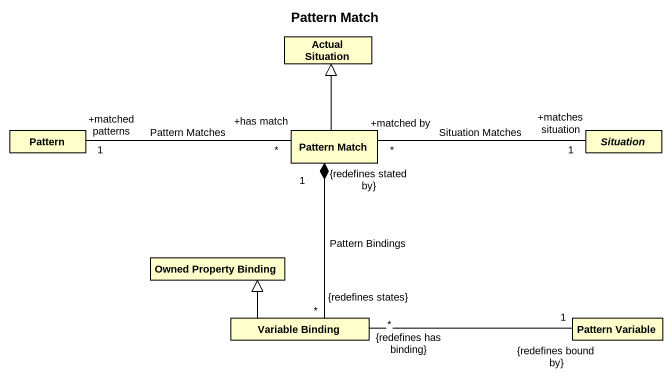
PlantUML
@startuml
title Pattern Match
hide circle
hide empty members
class "Actual Situation" as Actual_Situation
class Pattern
class "Pattern Match" as Pattern_Match
abstract class Situation
class "Owned Property Binding" as Owned_Property_Binding
class "Variable Binding" as Variable_Binding
class "Pattern Variable" as Pattern_Variable
Pattern_Match -up-|> Actual_Situation
Pattern_Match "+has match\n*" -left- "+matched patterns\n1" Pattern : Pattern Matches
Pattern_Match "+matched by\n*" -right- "+matches situation\n1" Situation : Situation Matches
Pattern_Match "{redefines stated by}\n1" *-- "{redefines states}\n*" Variable_Binding : Pattern Bindings
Variable_Binding -up-|> Owned_Property_Binding
Variable_Binding "*\n{redefines has binding}" -right- "{redefines bound by}\n1" Pattern_Variable
@enduml
